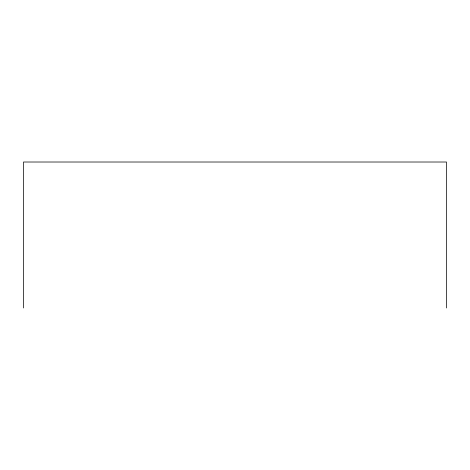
<?xml version="1.0" encoding="UTF-8"?>
<svg xmlns="http://www.w3.org/2000/svg" width="470" height="470" viewBox="0 0 470 470"><rect width="100%" height="100%" fill="white"/><g stroke="black" fill="none" stroke-linecap="round" stroke-linejoin="round"><path stroke-width="0.7" d="M446.5 307.985L446.5 162.015L23.5 162.015L23.5 307.985"/></g></svg>
